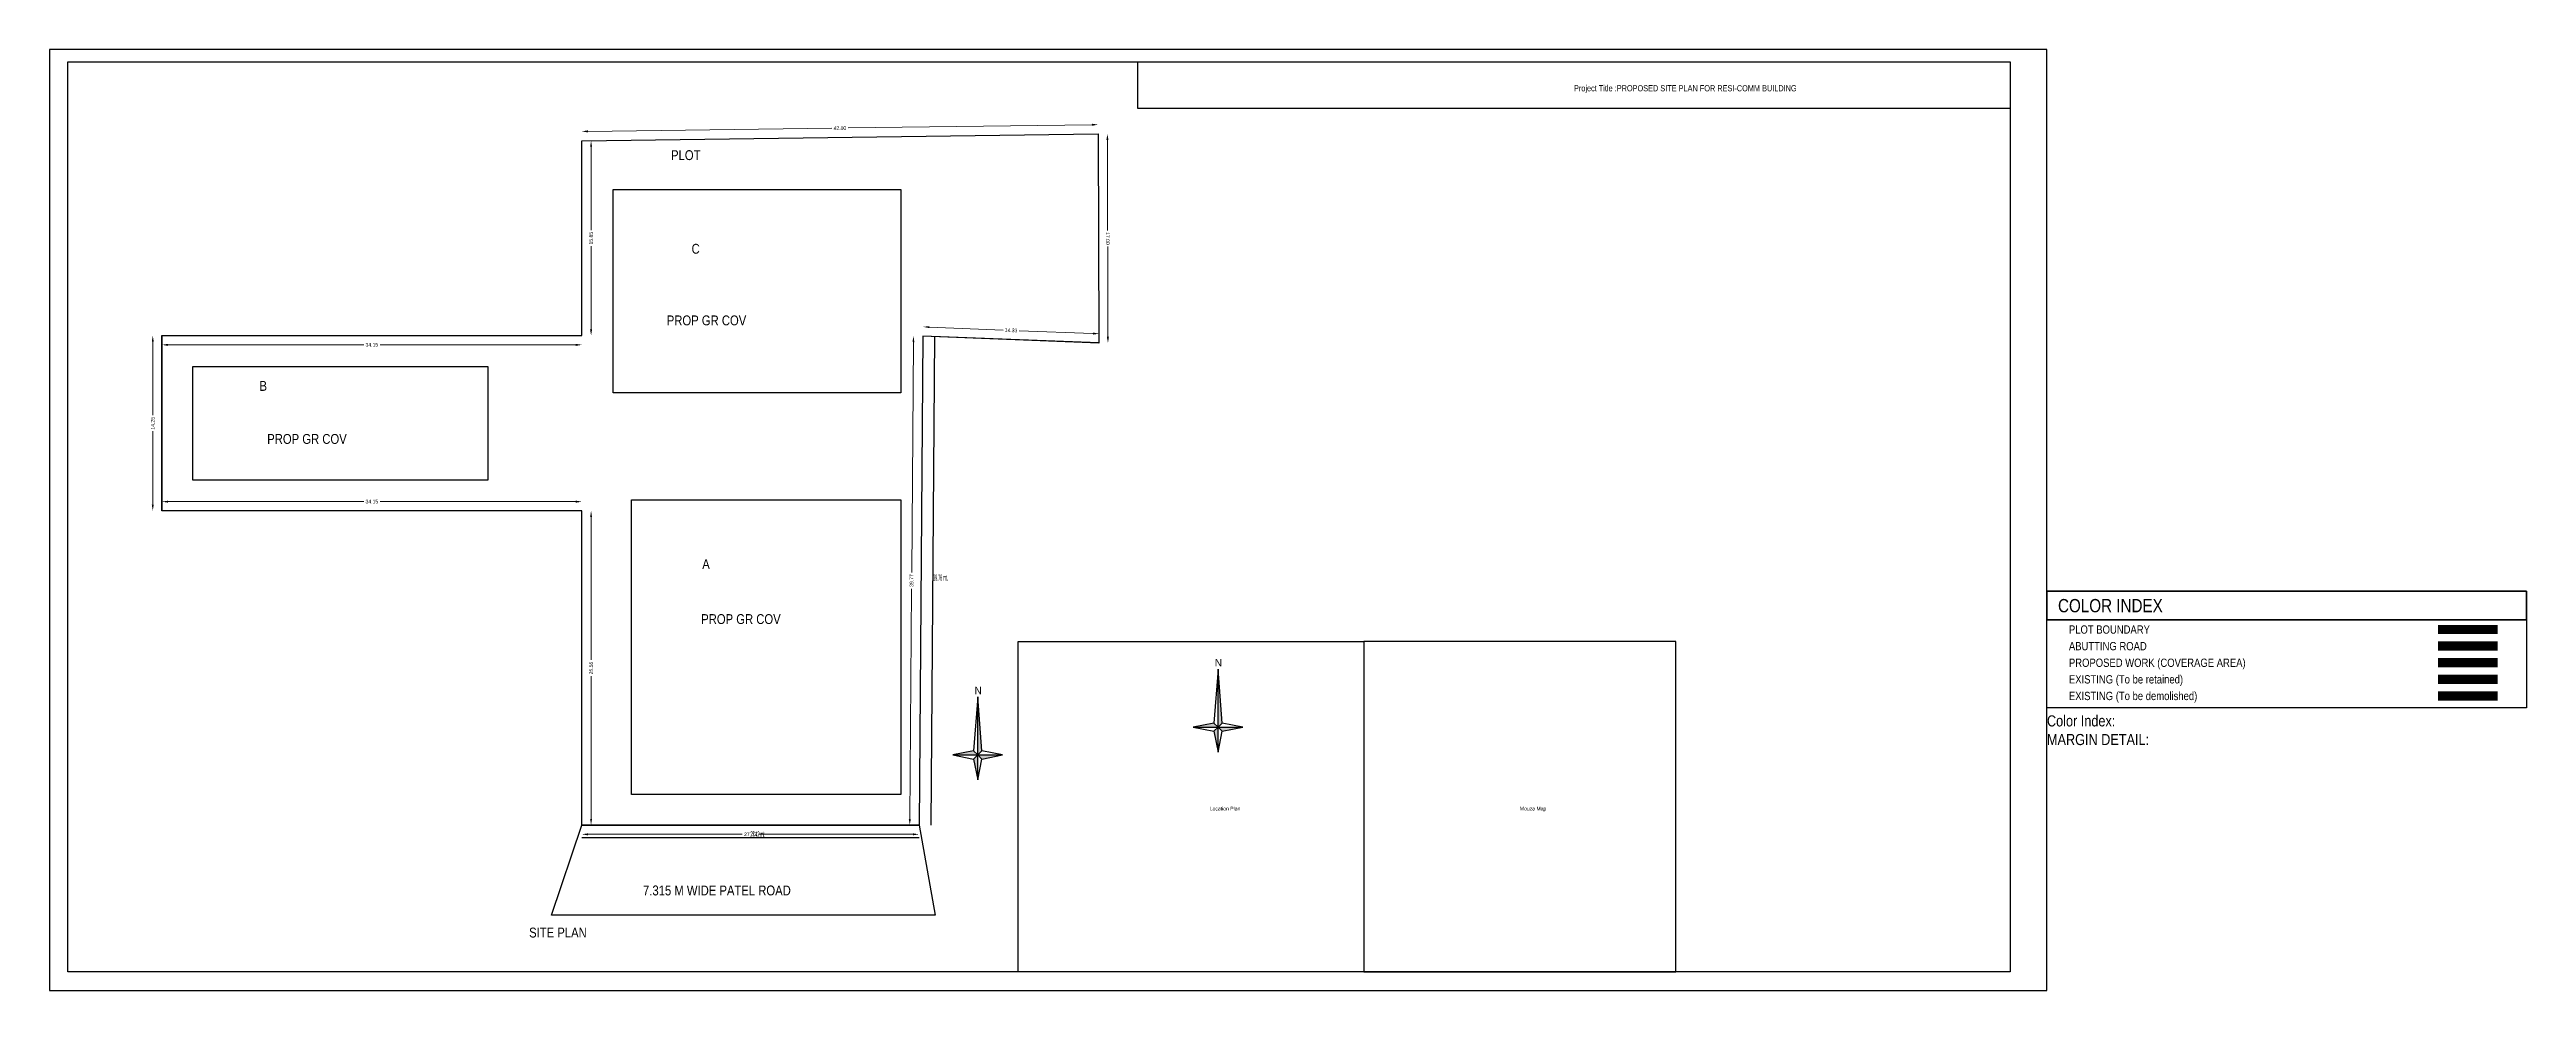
# Model space of a CAD drawing. Header units: millimetres. Extents: x 1900552 to 1900753, y -1468028 to -1467951.
import ezdxf

# ---------------------------------------------------------------- set-up
doc = ezdxf.new("R2010")
doc.units = ezdxf.units.MM
doc.header["$LTSCALE"] = 15
doc.layers.get('0').update_dxf_attribs({"lineweight": 25})
for name, color, linetype in [('_AREATABLE', 7, 'Continuous'), ('_DIMENSIOND', 211, 'Continuous'), ('_DIMENSIONW', 210, 'Continuous'), ('_MainRoad', 20, 'Continuous'), ('_MarginLine', 253, 'Continuous'), ('_NETPLOT', 145, 'Continuous'), ('_OtherDetail', 193, 'Continuous'), ('_Plot', 7, 'Continuous'), ('_Plot_DIMENSION', 7, 'Continuous'), ('_PropWork', 1, 'Continuous'), ('_PropWorkForGndCoverage', 14, 'Continuous'), ('_SitePlan', 50, 'Continuous')]:
    doc.layers.add(name, color=color, linetype=linetype)
doc.layers.get('0').off()
doc.styles.add('AutoDCRTableFont', font='ARIALN.TTF')
doc.styles.add('PreDCRDim3Font', font='ARIALN.TTF')
doc.styles.add('PreDCRFont', font='ARIALN.TTF')
doc.styles.add('tt', font='supef___.ttf', dxfattribs={"height": 3})
doc.dimstyles.new('PDCR-PLOT-EXT', dxfattribs={"dimtxt": 0.3, "dimasz": 0.5, "dimexe": 0.5, "dimexo": 0.5, "dimgap": 0.25, "dimtad": 0, "dimdec": 3, "dimzin": 0, "dimdsep": 46, "dimtxsty": 'PreDCRFont', "dimcen": 0.5, "dimdle": 0.1, "dimse1": 1, "dimse2": 1, "dimadec": 0, "dimazin": 0, "dimtfac": 1, "dimtix": 1, "dimtofl": 0, "dimtmove": 1, "dimatfit": 1, "dimfxl": 1, "dimtolj": 1, "dimtzin": 0, "dimlwd": 15, "dimarcsym": 0})

# ---------------------------------------------------------------- blocks, each defined once
blk = doc.blocks.new('North_PreDCR')
h = blk.add_hatch(color=7)
h.paths.add_polyline_path([(0, 2.02), (-0.34, 2.36), (-2.03, 2.02)])
h.paths.add_polyline_path([(0, 2.02), (0.34, 2.36), (0, 6.75)])
h.paths.add_polyline_path([(0, 2.02), (0.34, 1.69), (2.02, 2.02)])
h.paths.add_polyline_path([(0, 2.02), (-0.34, 1.69), (0, 0)])
at = {"color": 7}
for p, q in [((0, 0), (0, 6.75)), ((-2.03, 2.02), (2.02, 2.02))]:
    blk.add_line(p, q, dxfattribs=at)
for points in [[(0, 6.75), (-0.34, 2.36), (-2.03, 2.02), (-0.34, 1.69), (0, 0), (0.34, 1.69), (2.02, 2.02), (0.34, 2.36), (0, 6.75)], [(-0.34, 2.36), (0, 2.02), (-0.34, 1.69)], [(0, 2.02), (0.34, 2.36)], [(0, 2.02), (0.34, 1.69)]]:
    blk.add_lwpolyline(points, dxfattribs=at)
at = {"color": 7, "style": 'tt'}
blk.add_text('N', height=0.608, dxfattribs=at).set_placement((-0.26, 6.96))
blk = doc.blocks.new('ADCR_MARGIN', base_point=(1900599.11, -1467985.96))
at = {"layer": '_MarginLine', "color": 6}
blk.add_line((1900595.17, -1467958.41), (1900637.17, -1467957.86), dxfattribs=at)
at = {"layer": '_MarginLine', "color": 104}
for p, q in [((1900595.17, -1467974.26), (1900595.17, -1467958.41)), ((1900561.02, -1467988.51), (1900561.02, -1467974.26)), ((1900561.02, -1467974.26), (1900595.17, -1467974.26)), ((1900595.17, -1467988.51), (1900561.02, -1467988.51)), ((1900595.17, -1468014.06), (1900595.17, -1467988.51))]:
    blk.add_line(p, q, dxfattribs=at)
at = {"layer": '_MarginLine', "color": 5}
for p, q in [((1900637.17, -1467957.86), (1900637.21, -1467974.86)), ((1900622.89, -1467974.3), (1900622.59, -1468014.06)), ((1900637.21, -1467974.86), (1900622.89, -1467974.3))]:
    blk.add_line(p, q, dxfattribs=at)
at = {"layer": '_MarginLine', "color": 1}
blk.add_line((1900622.59, -1468014.06), (1900595.17, -1468014.06), dxfattribs=at)
blk = doc.blocks.new('*D67')
at = {"layer": '_Plot_DIMENSION', "color": 0, "lineweight": 15, "transparency": 16777216}
for p, q in [((1900595.67, -1468014.81), (1900608.21, -1468014.81)), ((1900622.09, -1468014.81), (1900609.55, -1468014.81))]:
    blk.add_line(p, q, dxfattribs=at)
at = {"layer": '_Plot_DIMENSION', "color": 0, "transparency": 16777216}
for points in [[(1900595.67, -1468014.73), (1900595.67, -1468014.9), (1900595.17, -1468014.81)], [(1900622.09, -1468014.73), (1900622.09, -1468014.9), (1900622.59, -1468014.81)]]:
    blk.add_solid(points, dxfattribs=at)
at = {"layer": '_Plot_DIMENSION', "color": 0, "lineweight": 15, "transparency": 16777216, "insert": (1900608.88, -1468014.81), "char_height": 0.3, "attachment_point": 5, "style": 'PreDCRFont'}
blk.add_mtext('\\A1;27.43', dxfattribs=at)
blk = doc.blocks.new('*D68')
at = {"layer": '_Plot_DIMENSION', "color": 0, "lineweight": 15, "transparency": 16777216}
for p, q in [((1900595.92, -1467989.01), (1900595.92, -1468000.62)), ((1900595.92, -1468013.56), (1900595.92, -1468001.96))]:
    blk.add_line(p, q, dxfattribs=at)
at = {"layer": '_Plot_DIMENSION', "color": 0, "transparency": 16777216}
for points in [[(1900595.84, -1467989.01), (1900596, -1467989.01), (1900595.92, -1467988.51)], [(1900595.84, -1468013.56), (1900596, -1468013.56), (1900595.92, -1468014.06)]]:
    blk.add_solid(points, dxfattribs=at)
at = {"layer": '_Plot_DIMENSION', "color": 0, "lineweight": 15, "transparency": 16777216, "insert": (1900595.92, -1468001.29), "char_height": 0.3, "attachment_point": 5, "rotation": 90, "style": 'PreDCRFont'}
blk.add_mtext('\\A1;25.55', dxfattribs=at)
blk = doc.blocks.new('*D69')
at = {"layer": '_Plot_DIMENSION', "color": 0, "lineweight": 15, "transparency": 16777216}
for p, q in [((1900561.52, -1467987.76), (1900577.43, -1467987.76)), ((1900594.67, -1467987.76), (1900578.76, -1467987.76))]:
    blk.add_line(p, q, dxfattribs=at)
at = {"layer": '_Plot_DIMENSION', "color": 0, "transparency": 16777216}
for points in [[(1900561.52, -1467987.68), (1900561.52, -1467987.85), (1900561.02, -1467987.76)], [(1900594.67, -1467987.68), (1900594.67, -1467987.85), (1900595.17, -1467987.76)]]:
    blk.add_solid(points, dxfattribs=at)
at = {"layer": '_Plot_DIMENSION', "color": 0, "lineweight": 15, "transparency": 16777216, "insert": (1900578.09, -1467987.76), "char_height": 0.3, "attachment_point": 5, "style": 'PreDCRFont'}
blk.add_mtext('\\A1;34.15', dxfattribs=at)
blk = doc.blocks.new('*D70')
at = {"layer": '_Plot_DIMENSION', "color": 0, "lineweight": 15, "transparency": 16777216}
for p, q in [((1900560.27, -1467974.76), (1900560.27, -1467980.73)), ((1900560.27, -1467988.01), (1900560.27, -1467982.04))]:
    blk.add_line(p, q, dxfattribs=at)
at = {"layer": '_Plot_DIMENSION', "color": 0, "transparency": 16777216}
for points in [[(1900560.19, -1467974.76), (1900560.35, -1467974.76), (1900560.27, -1467974.26)], [(1900560.19, -1467988.01), (1900560.35, -1467988.01), (1900560.27, -1467988.51)]]:
    blk.add_solid(points, dxfattribs=at)
at = {"layer": '_Plot_DIMENSION', "color": 0, "lineweight": 15, "transparency": 16777216, "insert": (1900560.27, -1467981.39), "char_height": 0.3, "attachment_point": 5, "rotation": 90, "style": 'PreDCRFont'}
blk.add_mtext('\\A1;14.25', dxfattribs=at)
blk = doc.blocks.new('*D71')
at = {"layer": '_Plot_DIMENSION', "color": 0, "lineweight": 15, "transparency": 16777216}
for p, q in [((1900561.52, -1467975.01), (1900577.43, -1467975.01)), ((1900594.67, -1467975.01), (1900578.76, -1467975.01))]:
    blk.add_line(p, q, dxfattribs=at)
at = {"layer": '_Plot_DIMENSION', "color": 0, "transparency": 16777216}
for points in [[(1900561.52, -1467974.93), (1900561.52, -1467975.1), (1900561.02, -1467975.01)], [(1900594.67, -1467974.93), (1900594.67, -1467975.1), (1900595.17, -1467975.01)]]:
    blk.add_solid(points, dxfattribs=at)
at = {"layer": '_Plot_DIMENSION', "color": 0, "lineweight": 15, "transparency": 16777216, "insert": (1900578.09, -1467975.01), "char_height": 0.3, "attachment_point": 5, "style": 'PreDCRFont'}
blk.add_mtext('\\A1;34.15', dxfattribs=at)
blk = doc.blocks.new('*D72')
at = {"layer": '_Plot_DIMENSION', "color": 0, "lineweight": 15, "transparency": 16777216}
for p, q in [((1900595.92, -1467958.91), (1900595.92, -1467965.68)), ((1900595.92, -1467973.76), (1900595.92, -1467966.99))]:
    blk.add_line(p, q, dxfattribs=at)
at = {"layer": '_Plot_DIMENSION', "color": 0, "transparency": 16777216}
for points in [[(1900595.84, -1467958.91), (1900596, -1467958.91), (1900595.92, -1467958.41)], [(1900595.84, -1467973.76), (1900596, -1467973.76), (1900595.92, -1467974.26)]]:
    blk.add_solid(points, dxfattribs=at)
at = {"layer": '_Plot_DIMENSION', "color": 0, "lineweight": 15, "transparency": 16777216, "insert": (1900595.92, -1467966.34), "char_height": 0.3, "attachment_point": 5, "rotation": 90, "style": 'PreDCRFont'}
blk.add_mtext('\\A1;15.85', dxfattribs=at)
blk = doc.blocks.new('*D73')
at = {"layer": '_Plot_DIMENSION', "color": 0, "lineweight": 15, "transparency": 16777216}
for p, q in [((1900595.66, -1467957.66), (1900615.49, -1467957.4)), ((1900636.66, -1467957.12), (1900616.83, -1467957.38))]:
    blk.add_line(p, q, dxfattribs=at)
at = {"layer": '_Plot_DIMENSION', "color": 0, "transparency": 16777216}
for points in [[(1900595.66, -1467957.57), (1900595.66, -1467957.74), (1900595.16, -1467957.66)], [(1900636.65, -1467957.03), (1900636.66, -1467957.2), (1900637.16, -1467957.11)]]:
    blk.add_solid(points, dxfattribs=at)
at = {"layer": '_Plot_DIMENSION', "color": 0, "lineweight": 15, "transparency": 16777216, "insert": (1900616.16, -1467957.39), "char_height": 0.3, "attachment_point": 5, "rotation": 0.7548, "style": 'PreDCRFont'}
blk.add_mtext('\\A1;42.00', dxfattribs=at)
blk = doc.blocks.new('*D74')
at = {"layer": '_Plot_DIMENSION', "color": 0, "lineweight": 15, "transparency": 16777216}
for p, q in [((1900637.92, -1467958.36), (1900637.93, -1467965.71)), ((1900637.96, -1467974.36), (1900637.94, -1467967.01))]:
    blk.add_line(p, q, dxfattribs=at)
at = {"layer": '_Plot_DIMENSION', "color": 0, "transparency": 16777216}
for points in [[(1900638, -1467958.36), (1900637.83, -1467958.36), (1900637.92, -1467957.86)], [(1900638.04, -1467974.36), (1900637.87, -1467974.36), (1900637.96, -1467974.86)]]:
    blk.add_solid(points, dxfattribs=at)
at = {"layer": '_Plot_DIMENSION', "color": 0, "lineweight": 15, "transparency": 16777216, "insert": (1900637.94, -1467966.36), "char_height": 0.3, "attachment_point": 5, "rotation": 270.1387, "style": 'PreDCRFont'}
blk.add_mtext('\\A1;17.00', dxfattribs=at)
blk = doc.blocks.new('*D75')
at = {"layer": '_Plot_DIMENSION', "color": 0, "lineweight": 15, "transparency": 16777216}
for p, q in [((1900623.42, -1467973.57), (1900629.43, -1467973.81)), ((1900636.74, -1467974.09), (1900630.73, -1467973.86))]:
    blk.add_line(p, q, dxfattribs=at)
at = {"layer": '_Plot_DIMENSION', "color": 0, "transparency": 16777216}
for points in [[(1900623.42, -1467973.49), (1900623.42, -1467973.65), (1900622.92, -1467973.55)], [(1900636.74, -1467974.01), (1900636.73, -1467974.18), (1900637.24, -1467974.11)]]:
    blk.add_solid(points, dxfattribs=at)
at = {"layer": '_Plot_DIMENSION', "color": 0, "lineweight": 15, "transparency": 16777216, "insert": (1900630.08, -1467973.83), "char_height": 0.3, "attachment_point": 5, "rotation": 357.7572, "style": 'PreDCRFont'}
blk.add_mtext('\\A1;14.33', dxfattribs=at)
blk = doc.blocks.new('*D76')
at = {"layer": '_Plot_DIMENSION', "color": 0, "lineweight": 15, "transparency": 16777216}
for p, q in [((1900622.14, -1467974.79), (1900622, -1467993.51)), ((1900621.85, -1468013.56), (1900621.99, -1467994.84))]:
    blk.add_line(p, q, dxfattribs=at)
at = {"layer": '_Plot_DIMENSION', "color": 0, "transparency": 16777216}
for points in [[(1900622.06, -1467974.79), (1900622.22, -1467974.8), (1900622.14, -1467974.29)], [(1900621.76, -1468013.56), (1900621.93, -1468013.56), (1900621.84, -1468014.06)]]:
    blk.add_solid(points, dxfattribs=at)
at = {"layer": '_Plot_DIMENSION', "color": 0, "lineweight": 15, "transparency": 16777216, "insert": (1900621.99, -1467994.18), "char_height": 0.3, "attachment_point": 5, "rotation": 89.5699, "style": 'PreDCRFont'}
blk.add_mtext('\\A1;39.77', dxfattribs=at)
blk = doc.blocks.new('blkBoundary')
at = {"layer": '_AREATABLE'}
blk.add_lwpolyline([(0, 0), (1, 0), (1, 1), (0, 1)], close=True, dxfattribs=at)
blk = doc.blocks.new('blk_Legend')
at = {"layer": '_AREATABLE', "color": 7}
blk.add_lwpolyline([(0, 0), (13, 0), (13, -3.163), (0, -3.163)], close=True, dxfattribs=at)
at = {"layer": '_AREATABLE', "color": 7, "lineweight": 35}
blk.add_lwpolyline([(0, 0), (13, 0), (13, -0.771), (0, -0.771)], close=True, dxfattribs=at)
at = {"layer": '_AREATABLE', "const_width": 0.25}
blk.add_lwpolyline([(10.605, -1.036), (12.216, -1.036)], dxfattribs=at)
at = {"layer": '_AREATABLE', "color": 3, "const_width": 0.25}
blk.add_lwpolyline([(10.605, -1.486), (12.216, -1.486)], dxfattribs=at)
at = {"layer": '_AREATABLE', "color": 1, "const_width": 0.25}
blk.add_lwpolyline([(10.605, -1.936), (12.216, -1.936)], dxfattribs=at)
at = {"layer": '_AREATABLE', "color": 5, "const_width": 0.25}
blk.add_lwpolyline([(10.605, -2.386), (12.216, -2.386)], dxfattribs=at)
at = {"layer": '_AREATABLE', "color": 2, "const_width": 0.25}
blk.add_lwpolyline([(10.605, -2.836), (12.216, -2.836)], dxfattribs=at)
at = {"layer": '_AREATABLE', "style": 'AutoDCRTableFont'}
for s, height, p in [('COLOR INDEX', 0.36, (0.299, -0.569)), ('PLOT BOUNDARY', 0.22405, (0.595, -1.149)), ('ABUTTING ROAD', 0.22405, (0.595, -1.599)), ('PROPOSED WORK (COVERAGE AREA)', 0.22405, (0.595, -2.049)), ('EXISTING (To be retained)', 0.22405, (0.595, -2.499)), ('EXISTING (To be demolished)', 0.22405, (0.595, -2.949))]:
    blk.add_text(s, height=height, dxfattribs=at).set_placement(p)

msp = doc.modelspace()

# ---------------------------------------------------------------- linework, layer by layer
at = {"layer": '_DIMENSIOND'}
msp.add_line((1900623.5937, -1468014.0718), (1900623.8922, -1467974.3079), dxfattribs=at)
at = {"layer": '_DIMENSIONW'}
msp.add_line((1900595.1687, -1468015.0643), (1900622.5937, -1468015.0643), dxfattribs=at)
at = {"layer": '_MainRoad'}
msp.add_lwpolyline([(1900595.1687, -1468014.0643), (1900622.5937, -1468014.0643), (1900623.9029, -1468021.3793), (1900592.6893, -1468021.3793)], close=True, dxfattribs=at)
at = {"layer": '_MarginLine'}
for p, q in [((1900595.1687, -1467958.4143), (1900637.1651, -1467957.861)), ((1900595.1687, -1467958.4143), (1900637.1651, -1467957.861)), ((1900595.1687, -1467958.4143), (1900637.1651, -1467957.861)), ((1900595.1687, -1467974.2645), (1900595.1687, -1467958.4143)), ((1900595.1687, -1467974.2645), (1900595.1687, -1467958.4143)), ((1900595.1687, -1467974.2645), (1900595.1687, -1467958.4143)), ((1900637.1651, -1467957.861), (1900637.2062, -1467974.861)), ((1900637.1651, -1467957.861), (1900637.2062, -1467974.861)), ((1900637.1651, -1467957.861), (1900637.2062, -1467974.861)), ((1900561.0187, -1467988.5145), (1900561.0187, -1467974.2645)), ((1900561.0187, -1467974.2645), (1900595.1687, -1467974.2645)), ((1900561.0187, -1467988.5145), (1900561.0187, -1467974.2645)), ((1900561.0187, -1467974.2645), (1900595.1687, -1467974.2645)), ((1900561.0187, -1467988.5145), (1900561.0187, -1467974.2645)), ((1900561.0187, -1467974.2645), (1900595.1687, -1467974.2645)), ((1900622.8922, -1467974.3004), (1900622.5937, -1468014.0643)), ((1900622.8922, -1467974.3004), (1900622.5937, -1468014.0643)), ((1900622.8922, -1467974.3004), (1900622.5937, -1468014.0643)), ((1900637.2062, -1467974.861), (1900622.8922, -1467974.3004)), ((1900637.2062, -1467974.861), (1900622.8922, -1467974.3004)), ((1900637.2062, -1467974.861), (1900622.8922, -1467974.3004)), ((1900595.1687, -1467988.5145), (1900561.0187, -1467988.5145)), ((1900595.1687, -1467988.5145), (1900561.0187, -1467988.5145)), ((1900595.1687, -1467988.5145), (1900561.0187, -1467988.5145)), ((1900595.1687, -1468014.0643), (1900595.1687, -1467988.5145)), ((1900595.1687, -1468014.0643), (1900595.1687, -1467988.5145)), ((1900595.1687, -1468014.0643), (1900595.1687, -1467988.5145)), ((1900622.5937, -1468014.0643), (1900595.1687, -1468014.0643)), ((1900622.5937, -1468014.0643), (1900595.1687, -1468014.0643)), ((1900622.5937, -1468014.0643), (1900595.1687, -1468014.0643))]:
    msp.add_line(p, q, dxfattribs=at)
at = {"layer": '_NETPLOT'}
msp.add_lwpolyline([(1900622.5937, -1468014.0643), (1900595.1687, -1468014.0643), (1900595.1687, -1467988.5145), (1900561.0187, -1467988.5145), (1900561.0187, -1467974.2645), (1900595.1687, -1467974.2645), (1900595.1687, -1467958.4143), (1900637.1651, -1467957.861), (1900637.2062, -1467974.861), (1900622.8922, -1467974.3004)], close=True, dxfattribs=at)
at = {"layer": '_OtherDetail'}
for points in [[(1900640.3941, -1467952.0015), (1900711.3368, -1467952.0015), (1900711.3368, -1467955.7916), (1900640.3941, -1467955.7916)], [(1900630.6706, -1467999.1397), (1900658.7754, -1467999.1397), (1900658.7754, -1468026.0066), (1900630.6706, -1468026.0066)], [(1900684.1532, -1467999.1397), (1900658.7754, -1467999.1397), (1900658.7754, -1468026.0066), (1900684.1532, -1468026.0066)]]:
    msp.add_lwpolyline(points, close=True, dxfattribs=at)
at = {"layer": '_Plot'}
msp.add_lwpolyline([(1900622.5937, -1468014.0643), (1900595.1687, -1468014.0643), (1900595.1687, -1467988.5145), (1900561.0187, -1467988.5145), (1900561.0187, -1467974.2645), (1900595.1687, -1467974.2645), (1900595.1687, -1467958.4143), (1900637.1651, -1467957.861), (1900637.2062, -1467974.861), (1900622.8922, -1467974.3004)], close=True, dxfattribs=at)
at = {"layer": '_PropWork'}
for points in [[(1900597.7137, -1467962.3817), (1900621.1133, -1467962.3817), (1900621.1133, -1467978.9068), (1900597.7137, -1467978.9068)], [(1900563.5187, -1467976.7645), (1900587.5087, -1467976.7645), (1900587.5087, -1467986.0145), (1900563.5187, -1467986.0145)], [(1900599.2087, -1467987.6143), (1900621.1087, -1467987.6143), (1900621.1087, -1468011.5643), (1900599.2087, -1468011.5643)]]:
    msp.add_lwpolyline(points, close=True, dxfattribs=at)
at = {"layer": '_PropWorkForGndCoverage'}
for points in [[(1900597.7137, -1467962.3817), (1900621.1133, -1467962.3817), (1900621.1133, -1467978.9068), (1900597.7137, -1467978.9068)], [(1900563.5187, -1467976.7645), (1900587.5087, -1467976.7645), (1900587.5087, -1467986.0145), (1900563.5187, -1467986.0145)], [(1900599.2087, -1467987.6143), (1900621.1087, -1467987.6143), (1900621.1087, -1468011.5643), (1900599.2087, -1468011.5643)]]:
    msp.add_lwpolyline(points, close=True, dxfattribs=at)
at = {"layer": '_SitePlan'}
msp.add_lwpolyline([(1900553.3726, -1467952.0015), (1900711.3368, -1467952.0015), (1900711.3368, -1468026.0066), (1900553.3726, -1468026.0066)], close=True, dxfattribs=at)

# ---------------------------------------------------------------- block references
at = {"xscale": 1.0125, "yscale": 1.0125, "zscale": 1.0125}
msp.add_blockref('North_PreDCR', (1900662.0853, -1468019.6007), dxfattribs=at)
at = {"layer": '_AREATABLE', "xscale": 162.4641639958136, "yscale": 76.50506643089466}
msp.add_blockref('blkBoundary', (1900551.8726, -1468027.5066), dxfattribs=at)
at = {"layer": '_AREATABLE', "xscale": 3, "yscale": 3, "zscale": 3}
msp.add_blockref('blk_Legend', (1900714.3368, -1467995.05), dxfattribs=at)
at = {"layer": '_MarginLine'}
msp.add_blockref('ADCR_MARGIN', (1900599.1125, -1467985.9627), dxfattribs=at)
at = {"layer": '_OtherDetail'}
for p in [(1900646.9124, -1468008.1245), (1900627.3676, -1468010.3803)]:
    msp.add_blockref('North_PreDCR', p, dxfattribs=at)

# ---------------------------------------------------------------- texts
at = {"layer": '_AREATABLE', "style": 'AutoDCRTableFont'}
for s, p in [('Color Index:', (1900714.3368, -1468006.0381)), ('MARGIN DETAIL:', (1900714.3368, -1468007.5535))]:
    msp.add_text(s, height=0.9, dxfattribs=at).set_placement(p)
at = {"layer": '_DIMENSIOND', "style": 'PreDCRDim3Font', "width": 0.409428}
msp.add_text('39.76 mt.', height=0.5, dxfattribs=at).set_placement((1900623.7429, -1467994.1899))
at = {"layer": '_DIMENSIONW', "style": 'PreDCRDim3Font', "width": 0.409559}
msp.add_text('27.42 mt.', height=0.5, dxfattribs=at).set_placement((1900608.8812, -1468015.0643))
at = {"layer": '_MainRoad', "style": 'PreDCRDim3Font'}
msp.add_text('7.315 M WIDE PATEL ROAD', height=0.8, dxfattribs=at).set_placement((1900600.1461, -1468019.7769))
at = {"layer": '_OtherDetail', "attachment_point": 1, "style": 'PreDCRDim3Font'}
for s, insert, char_height in [('Project Title :PROPOSED SITE PLAN FOR RESI-COMM BUILDING', (1900675.8654, -1467953.8966), 0.5), ('Location Plan', (1900646.2405, -1468012.5731), 0.3), ('Mouza Map', (1900671.4643, -1468012.5731), 0.3)]:
    msp.add_mtext(s, dxfattribs=dict(at, insert=insert, char_height=char_height))
at = {"layer": '_Plot', "style": 'PreDCRDim3Font'}
msp.add_text('PLOT', height=0.8, dxfattribs=at).set_placement((1900602.4236, -1467959.9869))
at = {"layer": '_PropWork', "style": 'PreDCRDim3Font'}
for s, p in [('C', (1900604.0944, -1467967.6016)), ('B', (1900568.9478, -1467978.7528)), ('A', (1900604.9636, -1467993.2394))]:
    msp.add_text(s, height=0.8, dxfattribs=at).set_placement(p)
at = {"layer": '_PropWorkForGndCoverage', "style": 'PreDCRDim3Font'}
for p in [(1900602.0753, -1467973.4242), (1900569.5784, -1467983.0631), (1900604.8745, -1467997.7107)]:
    msp.add_text('PROP GR COV', height=0.8, dxfattribs=at).set_placement(p)
at = {"layer": '_SitePlan', "style": 'PreDCRDim3Font'}
msp.add_text('SITE PLAN', height=0.8, dxfattribs=at).set_placement((1900590.8813, -1468023.1986))

# ---------------------------------------------------------------- dimensions: what is measured, and where the dimension line sits
at = {"layer": '_Plot_DIMENSION', "lineweight": 15}
for p1, p2, text, picture, middle in [((1900595.1588, -1467957.6644), (1900637.1552, -1467957.1111), '42.00', '*D73', (1900616.157, -1467957.3877)), ((1900595.9187, -1467974.2645), (1900595.9187, -1467958.4143), '15.85', '*D72', (1900595.9187, -1467966.3394)), ((1900637.9151, -1467957.8592), (1900637.9562, -1467974.8592), '17.00', '*D74', (1900637.9357, -1467966.3592)), ((1900560.2687, -1467988.5145), (1900560.2687, -1467974.2645), '14.25', '*D70', (1900560.2687, -1467981.3895)), ((1900622.1422, -1467974.2948), (1900621.8437, -1468014.0587), '39.77', '*D76', (1900621.993, -1467994.1767)), ((1900637.2356, -1467974.1116), (1900622.9216, -1467973.551), '14.33', '*D75', (1900630.0786, -1467973.8313)), ((1900561.0187, -1467975.0145), (1900595.1687, -1467975.0145), '34.15', '*D71', (1900578.0937, -1467975.0145)), ((1900595.1687, -1467987.7645), (1900561.0187, -1467987.7645), '34.15', '*D69', (1900578.0937, -1467987.7645)), ((1900595.9187, -1468014.0643), (1900595.9187, -1467988.5145), '25.55', '*D68', (1900595.9187, -1468001.2894)), ((1900622.5937, -1468014.8143), (1900595.1687, -1468014.8143), '27.43', '*D67', (1900608.8812, -1468014.8143))]:
    dim = msp.add_aligned_dim(p1=p1, p2=p2, distance=0, text=text, dimstyle='PDCR-PLOT-EXT', dxfattribs=at)
    dim.commit()
    dim.dimension.update_dxf_attribs({"geometry": picture, "text_midpoint": middle})

doc.saveas('drawing.dxf')
